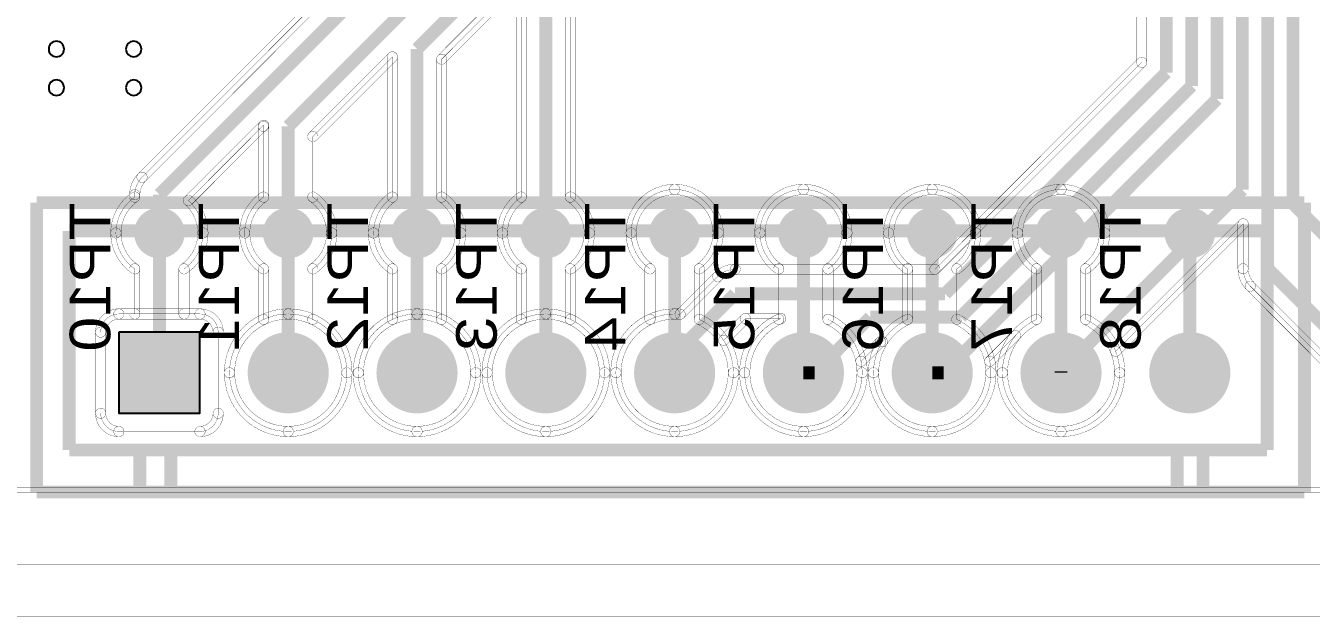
# Model space of a CAD drawing. Header units: millimetres. Extents: x -3.6 to 68.8, y -2.3 to 32.5.
# Drawn here: x 12.6 to 37.96, y -2.29 to 9.35 of the extents above; entities that cross this region are included whole.
import ezdxf
from ezdxf.enums import TextEntityAlignment as Align

# ---------------------------------------------------------------- set-up
doc = ezdxf.new("R2010")
doc.units = ezdxf.units.MM
for name, color, linetype, true_color in [('Bottom Layer', 7, 'Continuous', 0x0000ff), ('Bottom Silkscreen Layer', 7, 'Continuous', 0x66cc33), ('Hole Layer', 7, 'Continuous', 0x222222), ('Top Layer', 7, 'Continuous', 0xff0000), ('Top Silkscreen Layer', 7, 'Continuous', 0xffcc00)]:
    doc.layers.add(name, color=color, linetype=linetype, true_color=true_color)
doc.styles.get("Standard").update_dxf_attribs({"font": 'arial.ttf'})

msp = doc.modelspace()

# ---------------------------------------------------------------- hatches: boundary and pattern name
at = {"layer": 'Bottom Layer'}
for points in [[(14.74, 5.265, 1), (15.74, 5.265, 1)], [(17.28, 5.265, 1), (18.28, 5.265, 1)], [(19.82, 5.265, 1), (20.82, 5.265, 1)], [(22.36, 5.265, 1), (23.36, 5.265, 1)], [(24.9, 5.265, 1), (25.9, 5.265, 1)], [(27.44, 5.265, 1), (28.44, 5.265, 1)], [(29.98, 5.265, 1), (30.98, 5.265, 1)], [(32.52, 5.265, 1), (33.52, 5.265, 1)], [(35.06, 5.265, 1), (36.06, 5.265, 1)], [(14.44, 3.311), (14.44, 1.711), (16.04, 1.711), (16.04, 3.311)], [(16.98, 2.51, 1), (18.58, 2.51, 1)], [(19.52, 2.51, 1), (21.12, 2.51, 1)], [(22.06, 2.51, 1), (23.66, 2.51, 1)], [(24.6, 2.51, 1), (26.2, 2.51, 1)], [(27.14, 2.51, 1), (28.74, 2.51, 1)], [(29.68, 2.51, 1), (31.28, 2.51, 1)], [(32.22, 2.51, 1), (33.82, 2.51, 1)], [(34.76, 2.51, 1), (36.36, 2.51, 1)]]:
    msp.add_hatch(color=256, dxfattribs=at).paths.add_polyline_path(points)
at = {"layer": 'Hole Layer'}
for points in [[(14.74, 2.511, 1), (15.74, 2.511, 1)], [(17.28, 2.51, 1), (18.28, 2.51, 1)], [(19.82, 2.51, 1), (20.82, 2.51, 1)], [(22.36, 2.51, 1), (23.36, 2.51, 1)], [(24.9, 2.51, 1), (25.9, 2.51, 1)], [(27.44, 2.51, 1), (28.44, 2.51, 1)], [(29.98, 2.51, 1), (30.98, 2.51, 1)], [(32.52, 2.51, 1), (33.52, 2.51, 1)], [(35.06, 2.51, 1), (36.06, 2.51, 1)]]:
    msp.add_hatch(color=256, dxfattribs=at).paths.add_polyline_path(points)
at = {"layer": 'Top Layer'}
for points in [[(14.44, 3.311), (14.44, 1.711), (16.04, 1.711), (16.04, 3.311)], [(16.98, 2.51, 1), (18.58, 2.51, 1)], [(19.52, 2.51, 1), (21.12, 2.51, 1)], [(22.06, 2.51, 1), (23.66, 2.51, 1)], [(24.6, 2.51, 1), (26.2, 2.51, 1)], [(27.14, 2.51, 1), (28.74, 2.51, 1)], [(29.68, 2.51, 1), (31.28, 2.51, 1)], [(32.22, 2.51, 1), (33.82, 2.51, 1)], [(34.76, 2.51, 1), (36.36, 2.51, 1)]]:
    msp.add_hatch(color=256, dxfattribs=at).paths.add_polyline_path(points)

# ---------------------------------------------------------------- linework, layer by layer
at = {"layer": 'Bottom Layer', "const_width": 0.00508}
msp.add_lwpolyline([(-2.032, 31.496), (-2.032, -1.27), (67.564, -1.27), (67.564, 31.496)], close=True, dxfattribs=at)
for points in [[(64.744, 9.357), (64.744, 0.257), (0.257, 0.257), (0.257, 9.357, 0.314172), (2, 8.142, 0.414214), (3.858, 10, 0.414214), (2, 11.858, 0.314172), (0.257, 10.643), (0.257, 19.357, 0.314172), (2, 18.142, 0.414214), (3.858, 20, 0.414214), (2, 21.858, 0.314172), (0.257, 20.643), (0.257, 29.744), (64.744, 29.744), (64.744, 20.643, 0.314172), (63, 21.858, 0.414214), (61.142, 20, 0.414214), (63, 18.142, 0.314172), (64.744, 19.357), (64.744, 10.643, 0.314172), (63, 11.858, 0.414214), (61.142, 10, 0.414214), (63, 8.142, 0.314172)], [(14.969, 6.291, -1), (14.825, 6.435), (25.315, 16.925, -1), (25.459, 16.781)], [(20.877, 8.617, -1), (20.733, 8.761), (22.316, 10.344, -1), (22.46, 10.2)], [(22.273, 10.16, -1), (22.477, 10.16), (22.477, 5.972, -1), (22.273, 5.972)], [(23.447, 5.972, -1), (23.244, 5.972), (23.244, 9.959, -1), (23.447, 9.959)], [(18.337, 7.093, -1), (18.193, 7.237), (19.763, 8.807, -1), (19.907, 8.663)], [(19.733, 8.735, -1), (19.936, 8.735), (19.936, 5.972, -1), (19.733, 5.972)], [(20.907, 5.972, -1), (20.704, 5.972), (20.704, 8.689, -1), (20.907, 8.689)], [(15.883, 5.833, -1), (15.739, 5.977), (17.224, 7.461, -1), (17.367, 7.317)], [(17.193, 7.366, -0.011917), (17.194, 7.394, -1), (17.397, 7.384, 0.011917), (17.396, 7.366, -1)], [(17.193, 7.366, -1), (17.396, 7.366), (17.396, 7.366, -1), (17.193, 7.366)], [(17.193, 7.366, -1), (17.396, 7.366), (17.396, 5.972, -1), (17.193, 5.972)], [(18.164, 7.165, -1), (18.367, 7.165), (18.367, 5.972, -1), (18.164, 5.972)], [(14.653, 6.02, -0.198912), (14.825, 6.435, -1), (14.969, 6.291, 0.198912), (14.856, 6.02, -1)], [(14.969, 6.291, -1), (14.825, 6.435), (14.825, 6.435, -1), (14.969, 6.291)], [(14.653, 6.02, -1), (14.856, 6.02), (14.856, 6.02, -1), (14.653, 6.02)], [(14.856, 5.972, -1), (14.653, 5.972), (14.653, 6.02, -1), (14.856, 6.02)], [(25.4, 1.352, 0.414214), (26.558, 2.51, 0.292586), (25.885, 3.562), (25.885, 4.557, 0.247355), (26.258, 5.265, 0.414214), (25.4, 6.123, 0.414214), (24.542, 5.265, 0.247355), (24.915, 4.557), (24.915, 3.562, 0.292586), (24.242, 2.51, 0.414214)], [(24.44, 5.265, -0.414214), (25.4, 6.224, -1), (25.4, 6.021, 0.414214), (24.644, 5.265, -1)], [(25.4, 6.224, -0.414214), (26.36, 5.265, -1), (26.157, 5.265, 0.414214), (25.4, 6.021, -1)], [(26.782, 2.51, 0.414214), (27.94, 1.352, 0.414214), (29.098, 2.51, 0.292586), (28.425, 3.562), (28.425, 4.557, 0.247355), (28.798, 5.265, 0.414214), (27.94, 6.123, 0.414214), (27.082, 5.265, 0.247355), (27.455, 4.557), (27.455, 3.562, 0.292586)], [(26.98, 5.265, -0.414214), (27.94, 6.224, -1), (27.94, 6.021, 0.414214), (27.184, 5.265, -1)], [(27.94, 6.224, -0.414214), (28.9, 5.265, -1), (28.697, 5.265, 0.414214), (27.94, 6.021, -1)], [(29.322, 2.51, 0.414214), (30.48, 1.352, 0.414214), (31.638, 2.51, 0.292586), (30.965, 3.562), (30.965, 4.557, 0.247355), (31.338, 5.265, 0.414214), (30.48, 6.123, 0.414214), (29.622, 5.265, 0.247355), (29.995, 4.557), (29.995, 3.562, 0.292586)], [(29.52, 5.265, -0.414214), (30.48, 6.224, -1), (30.48, 6.021, 0.414214), (29.724, 5.265, -1)], [(30.48, 6.224, -0.414214), (31.44, 5.265, -1), (31.237, 5.265, 0.414214), (30.48, 6.021, -1)], [(33.02, 1.352, 0.414214), (34.178, 2.51, 0.292586), (33.505, 3.562), (33.505, 4.557, 0.247355), (33.878, 5.265, 0.414214), (33.02, 6.123, 0.414214), (32.162, 5.265, 0.247355), (32.535, 4.557), (32.535, 3.562, 0.292586), (31.862, 2.51, 0.414214)], [(32.06, 5.265, -0.414214), (33.02, 6.224, -1), (33.02, 6.021, 0.414214), (32.264, 5.265, -1)], [(33.02, 6.224, -0.414214), (33.98, 5.265, -1), (33.777, 5.265, 0.414214), (33.02, 6.021, -1)], [(14.28, 5.265, -0.247355), (14.697, 6.056, -1), (14.812, 5.889, 0.247355), (14.483, 5.265, -1)], [(15.879, 5.981, -0.213779), (16.2, 5.265, -1), (15.997, 5.265, 0.213779), (15.744, 5.829, -1)], [(16.82, 5.265, -0.247355), (17.237, 6.056, -1), (17.352, 5.889, 0.247355), (17.023, 5.265, -1)], [(18.323, 6.056, -0.247355), (18.74, 5.265, -1), (18.537, 5.265, 0.247355), (18.208, 5.889, -1)], [(19.36, 5.265, -0.247355), (19.777, 6.056, -1), (19.892, 5.889, 0.247355), (19.563, 5.265, -1)], [(20.863, 6.056, -0.247355), (21.28, 5.265, -1), (21.077, 5.265, 0.247355), (20.748, 5.889, -1)], [(21.9, 5.265, -0.247355), (22.317, 6.056, -1), (22.432, 5.889, 0.247355), (22.104, 5.265, -1)], [(23.403, 6.056, -0.247355), (23.82, 5.265, -1), (23.617, 5.265, 0.247355), (23.288, 5.889, -1)], [(14.697, 4.473, -0.247355), (14.28, 5.265, -1), (14.483, 5.265, 0.247355), (14.812, 4.64, -1)], [(16.2, 5.265, -0.247355), (15.783, 4.473, -1), (15.668, 4.64, 0.247355), (15.997, 5.265, -1)], [(17.237, 4.473, -0.247355), (16.82, 5.265, -1), (17.023, 5.265, 0.247355), (17.352, 4.64, -1)], [(18.74, 5.265, -0.247355), (18.323, 4.473, -1), (18.208, 4.64, 0.247355), (18.537, 5.265, -1)], [(19.777, 4.473, -0.247355), (19.36, 5.265, -1), (19.563, 5.265, 0.247355), (19.892, 4.64, -1)], [(21.28, 5.265, -0.247355), (20.863, 4.473, -1), (20.748, 4.64, 0.247355), (21.077, 5.265, -1)], [(22.317, 4.473, -0.247355), (21.9, 5.265, -1), (22.104, 5.265, 0.247355), (22.432, 4.64, -1)], [(23.82, 5.265, -0.247355), (23.403, 4.473, -1), (23.288, 4.64, 0.247355), (23.617, 5.265, -1)], [(24.857, 4.473, -0.247355), (24.44, 5.265, -1), (24.644, 5.265, 0.247355), (24.972, 4.64, -1)], [(26.36, 5.265, -0.247355), (25.943, 4.473, -1), (25.828, 4.64, 0.247355), (26.157, 5.265, -1)], [(27.397, 4.473, -0.247355), (26.98, 5.265, -1), (27.184, 5.265, 0.247355), (27.512, 4.64, -1)], [(28.9, 5.265, -0.247355), (28.483, 4.473, -1), (28.368, 4.64, 0.247355), (28.697, 5.265, -1)], [(29.937, 4.473, -0.247355), (29.52, 5.265, -1), (29.724, 5.265, 0.247355), (30.052, 4.64, -1)], [(31.44, 5.265, -0.247355), (31.023, 4.473, -1), (30.908, 4.64, 0.247355), (31.237, 5.265, -1)], [(32.477, 4.473, -0.247355), (32.06, 5.265, -1), (32.264, 5.265, 0.247355), (32.592, 4.64, -1)], [(33.98, 5.265, -0.247355), (33.563, 4.473, -1), (33.448, 4.64, 0.247355), (33.777, 5.265, -1)], [(14.653, 4.557, -1), (14.856, 4.557), (14.856, 3.669, -1), (14.653, 3.669)], [(15.827, 3.669, -1), (15.624, 3.669), (15.624, 4.557, -1), (15.827, 4.557)], [(17.193, 4.557, -1), (17.396, 4.557), (17.396, 3.562, -1), (17.193, 3.562)], [(18.367, 3.562, -1), (18.164, 3.562), (18.164, 4.557, -1), (18.367, 4.557)], [(19.733, 4.557, -1), (19.936, 4.557), (19.936, 3.562, -1), (19.733, 3.562)], [(20.907, 3.562, -1), (20.704, 3.562), (20.704, 4.557, -1), (20.907, 4.557)], [(22.273, 4.557, -1), (22.477, 4.557), (22.477, 3.562, -1), (22.273, 3.562)], [(23.447, 3.562, -1), (23.244, 3.562), (23.244, 4.557, -1), (23.447, 4.557)], [(24.813, 4.557, -1), (25.017, 4.557), (25.017, 3.562, -1), (24.813, 3.562)], [(25.987, 3.562, -1), (25.784, 3.562), (25.784, 4.557, -1), (25.987, 4.557)], [(27.353, 4.557, -1), (27.557, 4.557), (27.557, 3.562, -1), (27.353, 3.562)], [(28.527, 3.562, -1), (28.324, 3.562), (28.324, 4.557, -1), (28.527, 4.557)], [(29.893, 4.557, -1), (30.097, 4.557), (30.097, 3.562, -1), (29.893, 3.562)], [(31.067, 3.562, -1), (30.864, 3.562), (30.864, 4.557, -1), (31.067, 4.557)], [(32.433, 4.557, -1), (32.637, 4.557), (32.637, 3.562, -1), (32.433, 3.562)], [(33.607, 3.562, -1), (33.404, 3.562), (33.404, 4.557, -1), (33.607, 4.557)], [(13.98, 3.311, -0.414214), (14.44, 3.77, -1), (14.44, 3.567, 0.414214), (14.183, 3.311, -1)], [(14.44, 3.567, -1), (14.44, 3.77), (14.755, 3.77, -1), (14.755, 3.567)], [(15.725, 3.567, -1), (15.725, 3.77), (16.04, 3.77, -1), (16.04, 3.567)], [(16.04, 3.77, -0.414214), (16.5, 3.311, -1), (16.297, 3.311, 0.414214), (16.04, 3.567, -1)], [(16.52, 2.51, -0.292586), (17.252, 3.654, -1), (17.337, 3.47, 0.292586), (16.723, 2.51, -1)], [(18.308, 3.654, -0.292586), (19.04, 2.51, -1), (18.837, 2.51, 0.292586), (18.223, 3.47, -1)], [(19.06, 2.51, -0.292586), (19.792, 3.654, -1), (19.877, 3.47, 0.292586), (19.264, 2.51, -1)], [(20.848, 3.654, -0.292586), (21.58, 2.51, -1), (21.377, 2.51, 0.292586), (20.763, 3.47, -1)], [(21.6, 2.51, -0.292586), (22.332, 3.654, -1), (22.417, 3.47, 0.292586), (21.804, 2.51, -1)], [(23.388, 3.654, -0.292586), (24.12, 2.51, -1), (23.917, 2.51, 0.292586), (23.303, 3.47, -1)], [(24.14, 2.51, -0.292586), (24.872, 3.654, -1), (24.957, 3.47, 0.292586), (24.344, 2.51, -1)], [(25.928, 3.654, -0.292586), (26.66, 2.51, -1), (26.457, 2.51, 0.292586), (25.843, 3.47, -1)], [(26.68, 2.51, -0.292586), (27.412, 3.654, -1), (27.497, 3.47, 0.292586), (26.884, 2.51, -1)], [(28.468, 3.654, -0.292586), (29.2, 2.51, -1), (28.997, 2.51, 0.292586), (28.383, 3.47, -1)], [(29.22, 2.51, -0.292586), (29.952, 3.654, -1), (30.037, 3.47, 0.292586), (29.424, 2.51, -1)], [(31.008, 3.654, -0.292586), (31.74, 2.51, -1), (31.537, 2.51, 0.292586), (30.923, 3.47, -1)], [(31.76, 2.51, -0.292586), (32.492, 3.654, -1), (32.577, 3.47, 0.292586), (31.964, 2.51, -1)], [(33.548, 3.654, -0.292586), (34.28, 2.51, -1), (34.077, 2.51, 0.292586), (33.463, 3.47, -1)], [(13.98, 3.311, -1), (14.183, 3.311), (14.183, 1.711, -1), (13.98, 1.711)], [(16.5, 1.711, -1), (16.297, 1.711), (16.297, 3.311, -1), (16.5, 3.311)], [(17.78, 1.251, -0.414214), (16.52, 2.51, -1), (16.723, 2.51, 0.414214), (17.78, 1.454, -1)], [(19.04, 2.51, -0.414214), (17.78, 1.251, -1), (17.78, 1.454, 0.414214), (18.837, 2.51, -1)], [(20.32, 1.251, -0.414214), (19.06, 2.51, -1), (19.264, 2.51, 0.414214), (20.32, 1.454, -1)], [(21.58, 2.51, -0.414214), (20.32, 1.251, -1), (20.32, 1.454, 0.414214), (21.377, 2.51, -1)], [(22.86, 1.251, -0.414214), (21.6, 2.51, -1), (21.804, 2.51, 0.414214), (22.86, 1.454, -1)], [(24.12, 2.51, -0.414214), (22.86, 1.251, -1), (22.86, 1.454, 0.414214), (23.917, 2.51, -1)], [(25.4, 1.251, -0.414214), (24.14, 2.51, -1), (24.344, 2.51, 0.414214), (25.4, 1.454, -1)], [(26.66, 2.51, -0.414214), (25.4, 1.251, -1), (25.4, 1.454, 0.414214), (26.457, 2.51, -1)], [(27.94, 1.251, -0.414214), (26.68, 2.51, -1), (26.884, 2.51, 0.414214), (27.94, 1.454, -1)], [(29.2, 2.51, -0.414214), (27.94, 1.251, -1), (27.94, 1.454, 0.414214), (28.997, 2.51, -1)], [(30.48, 1.251, -0.414214), (29.22, 2.51, -1), (29.424, 2.51, 0.414214), (30.48, 1.454, -1)], [(31.74, 2.51, -0.414214), (30.48, 1.251, -1), (30.48, 1.454, 0.414214), (31.537, 2.51, -1)], [(33.02, 1.251, -0.414214), (31.76, 2.51, -1), (31.964, 2.51, 0.414214), (33.02, 1.454, -1)], [(34.28, 2.51, -0.414214), (33.02, 1.251, -1), (33.02, 1.454, 0.414214), (34.077, 2.51, -1)], [(14.44, 1.251, -0.414214), (13.98, 1.711, -1), (14.183, 1.711, 0.414214), (14.44, 1.454, -1)], [(16.5, 1.711, -0.414214), (16.04, 1.251, -1), (16.04, 1.454, 0.414214), (16.297, 1.711, -1)], [(14.44, 1.251, -1), (14.44, 1.454), (16.04, 1.454, -1), (16.04, 1.251)], [(0.257, 0.155, -1), (0.257, 0.358), (64.744, 0.358, -1), (64.744, 0.155)]]:
    msp.add_lwpolyline(points, format="xyb", close=True, dxfattribs=at)
for points in [[(25.387, 16.853), (14.897, 6.363), (14.897, 6.363, 0.198912), (14.755, 6.02), (14.755, 6.02), (14.755, 5.972, 0.247355), (14.382, 5.265, 0.247355), (14.755, 4.557), (14.755, 3.669), (14.44, 3.669, 0.414214), (14.082, 3.311), (14.082, 1.711, 0.414214), (14.44, 1.353), (16.04, 1.353, 0.414214), (16.398, 1.711), (16.398, 3.311, 0.414214), (16.04, 3.669), (15.725, 3.669), (15.725, 4.557, 0.247355), (16.098, 5.265, 0.213779), (15.811, 5.905), (17.295, 7.389, 0.011917), (17.295, 7.366), (17.295, 7.366), (17.295, 5.972, 0.247355), (16.922, 5.265, 0.247355), (17.295, 4.557), (17.295, 3.562, 0.292586), (16.622, 2.51, 0.414214), (17.78, 1.352, 0.414214), (18.938, 2.51, 0.292586), (18.265, 3.562), (18.265, 4.557, 0.247355), (18.638, 5.265, 0.247355), (18.265, 5.972), (18.265, 7.165), (19.835, 8.735), (19.835, 5.972, 0.247355), (19.462, 5.265, 0.247355), (19.835, 4.557), (19.835, 3.562, 0.292586), (19.162, 2.51, 0.414214), (20.32, 1.352, 0.414214), (21.478, 2.51, 0.292586), (20.805, 3.562), (20.805, 4.557, 0.247355), (21.178, 5.265, 0.247355), (20.805, 5.972), (20.805, 8.689), (22.388, 10.272, 0.05822)], [(22.375, 10.16), (22.375, 5.972, 0.247355), (22.002, 5.265, 0.247355), (22.375, 4.557), (22.375, 3.562, 0.292586), (21.702, 2.51, 0.414214), (22.86, 1.352, 0.414214), (24.018, 2.51, 0.292586), (23.345, 3.562), (23.345, 4.557, 0.247355), (23.718, 5.265, 0.247355), (23.345, 5.972), (23.345, 9.959)]]:
    msp.add_lwpolyline(points, format="xyb", dxfattribs=at)
at = {"layer": 'Bottom Layer', "const_width": 0.254}
for points in [[(25.73, 16.51), (15.24, 6.02)], [(26.162, 15.748), (17.78, 7.366)], [(26.416, 14.986), (20.32, 8.89)], [(22.86, 10.16), (22.86, 5.265)], [(20.32, 8.89), (20.32, 5.265)], [(17.78, 7.366), (17.78, 5.265)], [(15.24, 6.02), (15.24, 5.265)], [(15.24, 5.265), (15.24, 2.511)], [(17.78, 5.265), (17.78, 2.51)], [(20.32, 5.265), (20.32, 2.51)], [(22.86, 5.265), (22.86, 2.51)], [(25.4, 5.265), (25.4, 2.51)], [(27.94, 5.265), (27.94, 2.51)], [(30.48, 5.265), (30.48, 2.51)], [(33.02, 5.265), (33.02, 2.51)], [(35.56, 5.265), (35.56, 2.51)]]:
    msp.add_lwpolyline(points, dxfattribs=at)
at = {"layer": 'Bottom Layer'}
msp.add_lwpolyline([(14.44, 3.311), (14.44, 1.711), (16.04, 1.711), (16.04, 3.311)], close=True, dxfattribs=at)
at = {"layer": 'Hole Layer'}
for points in [[(13.056, 8.89, 1), (13.36, 8.89, 1)], [(13.056, 8.128, 1), (13.36, 8.128, 1)]]:
    msp.add_lwpolyline(points, format="xyb", close=True, dxfattribs=at)
for points in [[(14.58, 8.89, 1), (14.884, 8.89), (14.884, 8.89, 1), (14.58, 8.89)], [(14.58, 8.128, 1), (14.884, 8.128), (14.884, 8.128, 1), (14.58, 8.128)]]:
    msp.add_lwpolyline(points, format="xyb", dxfattribs=at)
at = {"layer": 'Top Layer', "const_width": 0.00508}
msp.add_lwpolyline([(-3.556, 32.512), (-3.556, -2.286), (68.58, -2.286), (68.58, 32.512)], close=True, dxfattribs=at)
at = {"layer": 'Top Layer'}
for points, const_width in [([(35.096, 10.75), (35.096, 8.426)], 0.254), ([(35.596, 8.164), (35.596, 10.75)], 0.254), ([(36.096, 7.902), (36.096, 10.75)], 0.254), ([(36.596, 10.75), (36.596, 6.116)], 0.254), ([(37.096, 10.75), (37.096, 4.56)], 0.254), ([(37.596, 10.75), (37.596, 5.838)], 0.254), ([(35.096, 8.426), (30.734, 4.064)], 0.254), ([(31.039, 3.607), (35.596, 8.164)], 0.254), ([(30.705, 2.51), (36.096, 7.902)], 0.254), ([(36.596, 6.116), (33.02, 2.54)], 0.254), ([(37.596, 5.838), (39.844, 3.59)], 0.254), ([(37.096, 4.56), (39.145, 2.511)], 0.254), ([(26.594, 4.064), (25.4, 2.87)], 0.254), ([(30.734, 4.064), (26.594, 4.064)], 0.254), ([(28.165, 2.51), (29.261, 3.607)], 0.254), ([(29.261, 3.607), (31.039, 3.607)], 0.254), ([(25.4, 2.87), (25.4, 2.51)], 0.254), ([(27.94, 2.51), (28.165, 2.51)], 0.254), ([(30.48, 2.51), (30.705, 2.51)], 0.254), ([(33.02, 2.54), (33.02, 2.51)], 0.254), ([(64.744, 0.257), (0.257, 0.257)], 0.00508)]:
    msp.add_lwpolyline(points, dxfattribs=dict(at, const_width=const_width))
at = {"layer": 'Top Layer', "const_width": 0.00508}
for points in [[(34.509, 10.047, -1), (34.712, 10.047), (34.712, 8.627, -1), (34.509, 8.627)], [(30.605, 4.477, -1), (30.461, 4.621), (34.539, 8.699, -1), (34.683, 8.555)], [(34.17, 2.861, -1), (34.027, 3.004), (36.539, 5.516, -1), (36.683, 5.373)], [(36.509, 5.445, -1), (36.712, 5.445), (36.712, 4.56, -1), (36.509, 4.56)], [(26.179, 4.479, -0.198912), (26.594, 4.651, -1), (26.594, 4.448, 0.198912), (26.323, 4.335, -1)], [(26.594, 4.448, -1), (26.594, 4.651), (30.533, 4.651, -1), (30.533, 4.448)], [(26.594, 4.448, -1), (26.594, 4.651), (26.594, 4.651, -1), (26.594, 4.448)], [(36.509, 4.56, -1), (36.712, 4.56), (36.712, 4.56, -1), (36.509, 4.56)], [(36.681, 4.145, -0.198912), (36.509, 4.56, -1), (36.712, 4.56, 0.198912), (36.825, 4.289, -1)], [(25.58, 3.592, -1), (25.436, 3.735), (26.179, 4.479, -1), (26.323, 4.335)], [(26.323, 4.335, -1), (26.179, 4.479), (26.179, 4.479, -1), (26.323, 4.335)], [(36.681, 4.145, -1), (36.825, 4.289), (36.825, 4.289, -1), (36.681, 4.145)], [(36.681, 4.145, -1), (36.825, 4.289), (38.874, 2.24, -1), (38.73, 2.096)], [(13.98, 3.311, -0.414214), (14.44, 3.77, -1), (14.44, 3.567, 0.414214), (14.183, 3.311, -1)], [(14.082, 1.711, 0.414214), (14.44, 1.353), (16.04, 1.353, 0.414214), (16.398, 1.711), (16.398, 3.311, 0.414214), (16.04, 3.669), (14.44, 3.669, 0.414214), (14.082, 3.311)], [(14.44, 3.567, -1), (14.44, 3.77), (16.04, 3.77, -1), (16.04, 3.567)], [(16.04, 3.77, -0.414214), (16.5, 3.311, -1), (16.297, 3.311, 0.414214), (16.04, 3.567, -1)], [(16.52, 2.51, -0.414214), (17.78, 3.77, -1), (17.78, 3.567, 0.414214), (16.723, 2.51, -1)], [(17.78, 1.352, 0.414214), (18.938, 2.51, 0.414214), (17.78, 3.669, 0.414214), (16.622, 2.51, 0.414214)], [(17.78, 3.77, -0.414214), (19.04, 2.51, -1), (18.837, 2.51, 0.414214), (17.78, 3.567, -1)], [(19.06, 2.51, -0.414214), (20.32, 3.77, -1), (20.32, 3.567, 0.414214), (19.264, 2.51, -1)], [(19.162, 2.51, 0.414214), (20.32, 1.352, 0.414214), (21.478, 2.51, 0.414214), (20.32, 3.669, 0.414214)], [(20.32, 3.77, -0.414214), (21.58, 2.51, -1), (21.377, 2.51, 0.414214), (20.32, 3.567, -1)], [(21.6, 2.51, -0.414214), (22.86, 3.77, -1), (22.86, 3.567, 0.414214), (21.804, 2.51, -1)], [(22.86, 1.352, 0.414214), (24.018, 2.51, 0.414214), (22.86, 3.669, 0.414214), (21.702, 2.51, 0.414214)], [(22.86, 3.77, -0.414214), (24.12, 2.51, -1), (23.917, 2.51, 0.414214), (22.86, 3.567, -1)], [(24.14, 2.51, -0.414214), (25.4, 3.77, -1), (25.4, 3.567, 0.414214), (24.344, 2.51, -1)], [(25.4, 3.77, -0.023309), (25.517, 3.765, -1), (25.498, 3.562, 0.023309), (25.4, 3.567, -1)], [(26.438, 3.078, -1), (26.294, 3.221), (26.723, 3.651, -1), (26.867, 3.507)], [(26.68, 2.51, -0.302361), (27.454, 3.673, -1), (27.532, 3.485, 0.302361), (26.884, 2.51, -1)], [(26.795, 3.477, -1), (26.795, 3.68), (27.493, 3.68, -1), (27.493, 3.477)], [(13.98, 3.311, -1), (14.183, 3.311), (14.183, 1.711, -1), (13.98, 1.711)], [(16.5, 1.711, -1), (16.297, 1.711), (16.297, 3.311, -1), (16.5, 3.311)], [(31.688, 2.664, -1), (31.544, 2.808), (32.051, 3.314, -1), (32.194, 3.17)], [(31.76, 2.51, -0.172658), (32.044, 3.306, -1), (32.201, 3.178, 0.172658), (31.964, 2.51, -1)], [(26.451, 3.206, -0.147168), (26.66, 2.51, -1), (26.457, 2.51, 0.147168), (26.281, 3.093, -1)], [(29.148, 2.664, -1), (29.004, 2.808), (29.39, 3.194, -1), (29.534, 3.05)], [(29.22, 2.51, -0.139882), (29.41, 3.175, -1), (29.583, 3.068, 0.139882), (29.424, 2.51, -1)], [(29.462, 3.02, -1), (29.462, 3.223), (29.496, 3.223, -1), (29.496, 3.02)], [(29.176, 2.756, -0.049009), (29.2, 2.51, -1), (28.997, 2.51, 0.049009), (28.976, 2.716, -1)], [(31.716, 2.756, -0.049009), (31.74, 2.51, -1), (31.537, 2.51, 0.049009), (31.516, 2.716, -1)], [(34.193, 2.969, -0.093502), (34.28, 2.51, -1), (34.077, 2.51, 0.093502), (34.004, 2.895, -1)], [(17.78, 1.251, -0.414214), (16.52, 2.51, -1), (16.723, 2.51, 0.414214), (17.78, 1.454, -1)], [(19.04, 2.51, -0.414214), (17.78, 1.251, -1), (17.78, 1.454, 0.414214), (18.837, 2.51, -1)], [(20.32, 1.251, -0.414214), (19.06, 2.51, -1), (19.264, 2.51, 0.414214), (20.32, 1.454, -1)], [(21.58, 2.51, -0.414214), (20.32, 1.251, -1), (20.32, 1.454, 0.414214), (21.377, 2.51, -1)], [(22.86, 1.251, -0.414214), (21.6, 2.51, -1), (21.804, 2.51, 0.414214), (22.86, 1.454, -1)], [(24.12, 2.51, -0.414214), (22.86, 1.251, -1), (22.86, 1.454, 0.414214), (23.917, 2.51, -1)], [(25.4, 1.251, -0.414214), (24.14, 2.51, -1), (24.344, 2.51, 0.414214), (25.4, 1.454, -1)], [(26.66, 2.51, -0.414214), (25.4, 1.251, -1), (25.4, 1.454, 0.414214), (26.457, 2.51, -1)], [(27.94, 1.251, -0.414214), (26.68, 2.51, -1), (26.884, 2.51, 0.414214), (27.94, 1.454, -1)], [(29.2, 2.51, -0.414214), (27.94, 1.251, -1), (27.94, 1.454, 0.414214), (28.997, 2.51, -1)], [(30.48, 1.251, -0.414214), (29.22, 2.51, -1), (29.424, 2.51, 0.414214), (30.48, 1.454, -1)], [(31.74, 2.51, -0.414214), (30.48, 1.251, -1), (30.48, 1.454, 0.414214), (31.537, 2.51, -1)], [(33.02, 1.251, -0.414214), (31.76, 2.51, -1), (31.964, 2.51, 0.414214), (33.02, 1.454, -1)], [(34.28, 2.51, -0.414214), (33.02, 1.251, -1), (33.02, 1.454, 0.414214), (34.077, 2.51, -1)], [(14.44, 1.251, -0.414214), (13.98, 1.711, -1), (14.183, 1.711, 0.414214), (14.44, 1.454, -1)], [(16.5, 1.711, -0.414214), (16.04, 1.251, -1), (16.04, 1.454, 0.414214), (16.297, 1.711, -1)], [(14.44, 1.251, -1), (14.44, 1.454), (16.04, 1.454, -1), (16.04, 1.251)], [(0.257, 0.155, -1), (0.257, 0.358), (64.744, 0.358, -1), (64.744, 0.155)]]:
    msp.add_lwpolyline(points, format="xyb", close=True, dxfattribs=at)
msp.add_lwpolyline([(34.611, 10.047), (34.611, 8.627), (30.533, 4.549), (26.594, 4.549), (26.594, 4.549, 0.198912), (26.251, 4.407), (26.251, 4.407), (25.508, 3.664, 0.023309), (25.4, 3.669, 0.414214), (24.242, 2.51, 0.414214), (25.4, 1.352, 0.414214), (26.558, 2.51, 0.147168), (26.366, 3.15), (26.795, 3.579), (27.493, 3.579, 0.302361), (26.782, 2.51, 0.414214), (27.94, 1.352, 0.414214), (29.098, 2.51, 0.049009), (29.076, 2.736), (29.462, 3.122), (29.496, 3.122, 0.139882), (29.322, 2.51, 0.414214), (30.48, 1.352, 0.414214), (31.638, 2.51, 0.049009), (31.616, 2.736), (32.122, 3.242, 0.172658), (31.862, 2.51, 0.414214), (33.02, 1.352, 0.414214), (34.178, 2.51, 0.093502), (34.099, 2.932), (36.611, 5.445), (36.611, 4.56), (36.611, 4.56, 0.198912), (36.753, 4.217), (36.753, 4.217), (38.802, 2.168)], format="xyb", dxfattribs=at)
at = {"layer": 'Top Layer'}
msp.add_lwpolyline([(14.44, 3.311), (14.44, 1.711), (16.04, 1.711), (16.04, 3.311)], close=True, dxfattribs=at)
at = {"layer": 'Top Silkscreen Layer', "const_width": 0.254}
for points in [[(12.82, 5.861), (37.82, 5.861)], [(12.82, 0.161), (12.82, 5.861)], [(12.82, 5.861), (37.82, 5.861)], [(12.82, 0.161), (12.82, 5.861)], [(37.82, 5.861), (37.82, 0.161)], [(37.82, 5.861), (37.82, 0.161)], [(13.462, 5.305), (13.462, 0.987)], [(37.084, 5.305), (13.462, 5.305)], [(13.462, 5.305), (13.462, 0.987)], [(37.084, 5.305), (13.462, 5.305)], [(37.084, 0.987), (37.084, 5.305)], [(37.084, 0.987), (37.084, 5.305)], [(13.462, 0.987), (37.084, 0.987)], [(13.462, 0.987), (37.084, 0.987)], [(14.855, 0.987), (14.855, 0.161)], [(14.855, 0.987), (14.855, 0.161)], [(15.465, 0.987), (15.465, 0.161)], [(15.465, 0.987), (15.465, 0.161)], [(35.311, 0.987), (35.311, 0.161)], [(35.311, 0.987), (35.311, 0.161)], [(35.819, 0.987), (35.819, 0.161)], [(35.819, 0.987), (35.819, 0.161)], [(37.82, 0.161), (12.82, 0.161)], [(37.82, 0.161), (12.82, 0.161)]]:
    msp.add_lwpolyline(points, dxfattribs=at)

# ---------------------------------------------------------------- texts
at = {"layer": 'Bottom Silkscreen Layer', "text_generation_flag": 2, "width": 1.1}
for s, p in [('TP10', (14.511, 5.866)), ('TP11', (17.051, 5.866)), ('TP12', (19.591, 5.866)), ('TP13', (22.131, 5.866)), ('TP14', (24.671, 5.866)), ('TP15', (27.211, 5.866)), ('TP16', (29.751, 5.866)), ('TP17', (32.291, 5.866)), ('TP18', (34.831, 5.866))]:
    msp.add_text(s, height=0.8001, rotation=90, dxfattribs=at).set_placement(p, align=Align.BOTTOM_LEFT)

doc.saveas('drawing.dxf')
